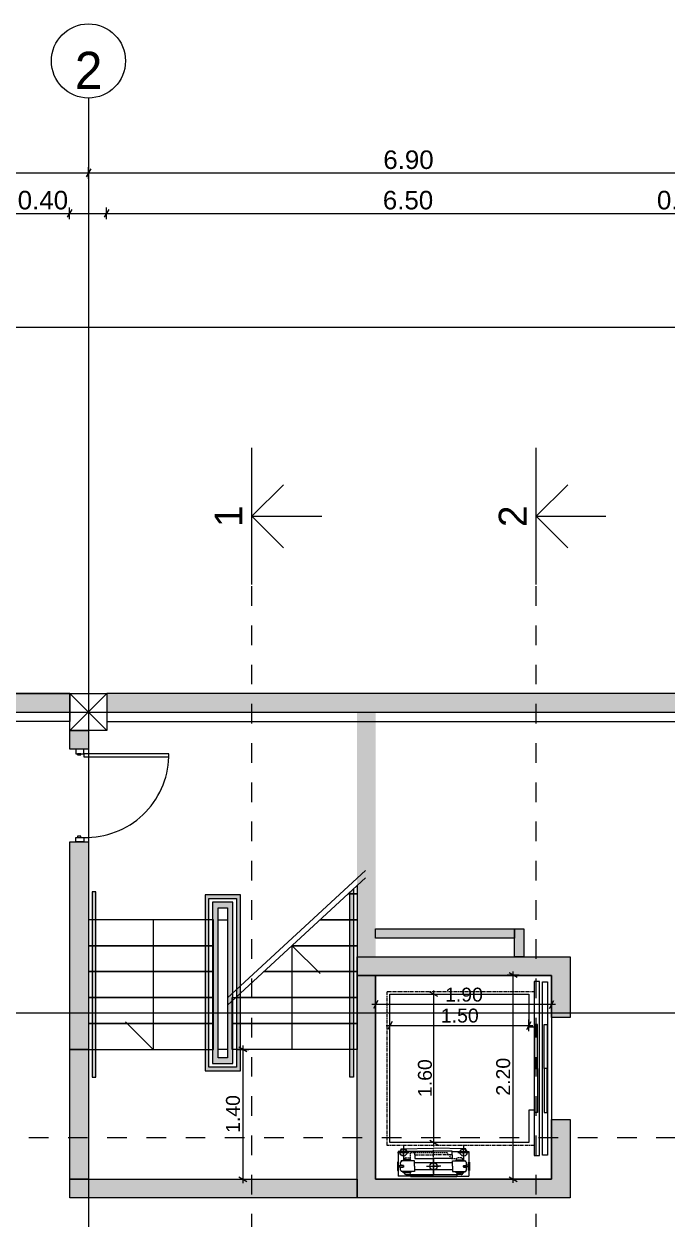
# Model space of a CAD drawing. Header units: millimetres. Extents: x 475159934 to 476245151, y 4620917055 to 4621447368.
# Drawn here: x 475239628 to 475246571, y 4620945699 to 4620958595 of the extents above; entities that cross this region are included whole.
import ezdxf

# ---------------------------------------------------------------- set-up
doc = ezdxf.new("R2010")
doc.units = ezdxf.units.MM
doc.header["$MEASUREMENT"] = 0
for name, pattern in [('CENTER', [25400, 15875, -3175, 3175, -3175]), ('CENTERX2', [60, 37.5, -7.5, 7.5, -7.5]), ('Dashed', [423.333333, 211.666667, -211.666667]), ('DASHEDX2', [22.5, 15, -7.5]), ('PHANTOMX2', [75, 37.5, -7.5, 7.5, -7.5, 7.5, -7.5])]:
    doc.linetypes.add(name, pattern=pattern)
for name, color, linetype, lineweight in [('0_Pen_No__42_Pen_No__250_Pen_No__5', 5, 'Continuous', 0), ('2D Drafting - General_Pen_No__1_Pen_No__7', 7, 'Continuous', 0), ('2D Drafting - General_Pen_No__1_Pen_No__7_Pen_No__7', 7, 'Continuous', 0), ('2D Drafting - General_Pen_No__250_Pen_No__7_Pen_No__154', 154, 'Continuous', 0), ('2D Drafting - General_Pen_No__250_Pen_No__7_Pen_No__250', 7, 'Continuous', 0), ('2D Drafting - General_Pen_No__250_Pen_No__7_Pen_No__7', 7, 'Continuous', 0), ('Annotation - Text_Pen_No__7_Pen_No__5', 5, 'Continuous', 0), ('Doors_Pen_No__7_Pen_No__7_Pen_No__7', 7, 'Continuous', 0), ('G-Anno-Nplt_Pen_No__250', 7, 'Continuous', 0), ('G-Anno-Nplt_Pen_No__7', 7, 'Continuous', 0), ('gegmebi_Pen_No__7_Pen_No__7', 7, 'Continuous', 0), ('New_._Pen_No__1', 1, 'Continuous', 0), ('New_0_Pen_No__250', 7, 'Continuous', 0), ('New_23-DOOR_Pen_No__250', 7, 'Continuous', 0), ('New_2D Drafting - General_Pen_No__1', 1, 'Continuous', 0), ('New_2D Drafting - General_Pen_No__250_Pen_No__7_Pen_No__154', 154, 'Continuous', 0), ('New_2D Drafting - General_Pen_No__250_Pen_No__7_Pen_No__250', 7, 'Continuous', 0), ('New_2D Drafting - General_Pen_No__250_Pen_No__7_Pen_No__7', 7, 'Continuous', 0), ('New_2D Drafting - General_Pen_No__30_Pen_No__9_Pen_No__9_Pen_No__7', 7, 'Continuous', 0), ('New_2D Drafting - General_Pen_No__4', 7, 'Continuous', 0), ('New_31-TM_Pen_No__250', 7, 'Continuous', 0), ('New_51-CENTER-LINE_Pen_No__250', 7, 'Continuous', 0), ('New_CAR RAIL_Pen_No__250', 7, 'Continuous', 0), ('New_shenobebi_Pen_No__1', 1, 'Continuous', 0), ('New_shenobebi_Pen_No__7', 7, 'Continuous', 0), ('zoma_Pen_No__142', 142, 'Continuous', 0), ('zoma_Pen_No__5_Pen_No__5', 5, 'Continuous', 0)]:
    doc.layers.add(name, color=color, linetype=linetype, lineweight=lineweight)
doc.layers.add('zoma', color=7, linetype='Continuous')
doc.styles.add('GENERATED_STYLE_1', font='arial.ttf')
doc.styles.add('GENERATED_STYLE_3', font='arial.ttf')
doc.styles.add('GENERATED_STYLE_4', font='ACADMTAV.TTF')
doc.dimstyles.new('GENERATED_STYLE__24', dxfattribs={"dimtxt": 150, "dimasz": 64.421331, "dimexe": 0.18, "dimexo": 3, "dimgap": 0, "dimtad": 1, "dimlfac": 0.001, "dimzin": 0, "dimdsep": 46, "dimtxsty": 'GENERATED_STYLE_3', "dimblk": 'ARROWHEAD_2', "dimblk1": 'ARROWHEAD_2', "dimblk2": 'ARROWHEAD_2', "dimcen": 0.09, "dimclrd": 142, "dimclre": 142, "dimclrt": 142, "dimadec": 0, "dimazin": 0, "dimtfac": 1, "dimtdec": 4, "dimtmove": 2, "dimatfit": 3, "dimfxl": 1, "dimtolj": 1, "dimtzin": 0, "dimarcsym": 0})
doc.dimstyles.new('GENERATED_STYLE__25', dxfattribs={"dimtxt": 150, "dimasz": 64.421331, "dimexe": 0.18, "dimexo": 3, "dimgap": 0, "dimtad": 1, "dimtih": 1, "dimtoh": 1, "dimlfac": 0.001, "dimzin": 0, "dimdsep": 46, "dimtxsty": 'GENERATED_STYLE_3', "dimblk": 'ARROWHEAD_2', "dimblk1": 'ARROWHEAD_2', "dimblk2": 'ARROWHEAD_2', "dimcen": 0.09, "dimclrd": 142, "dimclre": 142, "dimclrt": 142, "dimadec": 0, "dimazin": 0, "dimtfac": 1, "dimtdec": 4, "dimtmove": 0, "dimatfit": 3, "dimfxl": 1, "dimtolj": 1, "dimtzin": 0, "dimarcsym": 0})
doc.dimstyles.new('GENERATED_STYLE__3', dxfattribs={"dimtxt": 200, "dimasz": 64.421331, "dimexe": 0.18, "dimexo": 3, "dimgap": 0, "dimtad": 1, "dimtih": 1, "dimtoh": 1, "dimlfac": 0.001, "dimzin": 0, "dimdsep": 46, "dimtxsty": 'GENERATED_STYLE_3', "dimblk": 'ARROWHEAD_2', "dimblk1": 'ARROWHEAD_2', "dimblk2": 'ARROWHEAD_2', "dimcen": 0.09, "dimclrd": 142, "dimclre": 142, "dimclrt": 142, "dimadec": 0, "dimazin": 0, "dimtfac": 1, "dimtdec": 4, "dimtmove": 0, "dimatfit": 3, "dimfxl": 1, "dimtolj": 1, "dimtzin": 0, "dimarcsym": 0})
doc.dimstyles.new('GENERATED_STYLE__5', dxfattribs={"dimtxt": 150, "dimasz": 64.421331, "dimexe": 0.18, "dimexo": 3, "dimgap": 0, "dimtad": 1, "dimlfac": 0.001, "dimzin": 0, "dimdsep": 46, "dimtxsty": 'GENERATED_STYLE_3', "dimblk": 'ARROWHEAD_2', "dimblk1": 'ARROWHEAD_2', "dimblk2": 'ARROWHEAD_2', "dimcen": 0.09, "dimclrd": 142, "dimclre": 142, "dimclrt": 142, "dimadec": 0, "dimazin": 0, "dimtfac": 1, "dimtdec": 4, "dimtmove": 0, "dimatfit": 3, "dimfxl": 1, "dimtolj": 1, "dimtzin": 0, "dimarcsym": 0})
doc.dimstyles.new('GENERATED_STYLE__6', dxfattribs={"dimtxt": 200, "dimasz": 64.421331, "dimexe": 0.18, "dimexo": 3, "dimgap": 0, "dimtad": 1, "dimlfac": 0.001, "dimzin": 0, "dimdsep": 46, "dimtxsty": 'GENERATED_STYLE_3', "dimblk": 'ARROWHEAD_2', "dimblk1": 'ARROWHEAD_2', "dimblk2": 'ARROWHEAD_2', "dimcen": 0.09, "dimclrd": 142, "dimclre": 142, "dimclrt": 142, "dimadec": 0, "dimazin": 0, "dimtfac": 1, "dimtdec": 4, "dimtmove": 0, "dimatfit": 3, "dimfxl": 1, "dimtolj": 1, "dimtzin": 0, "dimarcsym": 0})

# ---------------------------------------------------------------- blocks, each defined once
blk = doc.blocks.new('*D302', base_point=(475826096, 4621095193))
at = {"layer": 'zoma_Pen_No__142', "color": 142, "linetype": 'Continuous', "lineweight": 0, "transparency": 16777216}
for p, q in [((475241991, 4620947571), (475241991, 4620947529)), ((475241928, 4620947529), (475242055, 4620947529)), ((475242034, 4620947505), (475241949, 4620947554)), ((475241991, 4620947529), (475241991, 4620946129)), ((475241949, 4620946154), (475242034, 4620946105)), ((475241928, 4620946129), (475242055, 4620946129)), ((475241991, 4620946129), (475241991, 4620946088))]:
    blk.add_line(p, q, dxfattribs=at)
at = {"layer": 'zoma_Pen_No__142', "color": 142, "lineweight": 0, "transparency": 16777216, "insert": (475241961, 4620946629), "char_height": 150, "attachment_point": 7, "rotation": 90, "style": 'GENERATED_STYLE_3'}
blk.add_mtext('\\A1;{\\pql;\\fArial|b0|i0|c204|p0;\\W1.000000;1.40}', dxfattribs=at)
blk = doc.blocks.new('ARROWHEAD_2')
at = {"color": 0, "linetype": 'Continuous', "lineweight": 0}
for p, q in [((0, 0), (-1, 0)), ((-0.38, -0.66), (0.38, 0.66))]:
    blk.add_line(p, q, dxfattribs=at)
blk = doc.blocks.new('*D303', base_point=(475826096, 4621095193))
at = {"layer": 'zoma_Pen_No__142', "color": 142, "linetype": 'Continuous', "lineweight": 0, "transparency": 16777216}
for p, q in [((475241991, 4620947571), (475241991, 4620947529)), ((475241928, 4620947529), (475242055, 4620947529)), ((475242034, 4620947505), (475241949, 4620947554)), ((475241991, 4620947529), (475241991, 4620946129)), ((475241949, 4620946154), (475242034, 4620946105)), ((475241928, 4620946129), (475242055, 4620946129)), ((475241991, 4620946129), (475241991, 4620946088))]:
    blk.add_line(p, q, dxfattribs=at)
at = {"layer": 'zoma_Pen_No__142', "color": 142, "lineweight": 0, "transparency": 16777216, "insert": (475241961, 4620946629), "char_height": 150, "attachment_point": 7, "rotation": 90, "style": 'GENERATED_STYLE_3'}
blk.add_mtext('\\A1;{\\pql;\\fArial|b0|i0|c204|p0;\\W1.000000;1.40}', dxfattribs=at)
blk = doc.blocks.new('*D533', base_point=(475826096, 4621095193))
at = {"layer": 'zoma_Pen_No__142', "color": 142, "linetype": 'Continuous', "lineweight": 0, "transparency": 16777216}
for p, q in [((475229787, 4620955524), (475229787, 4620955565)), ((475229851, 4620955524), (475229724, 4620955524)), ((475229830, 4620955499), (475229745, 4620955548)), ((475229787, 4620936169), (475229787, 4620955524)), ((475229851, 4620936169), (475229724, 4620936169)), ((475229745, 4620936194), (475229830, 4620936145)), ((475229787, 4620936128), (475229787, 4620936169))]:
    blk.add_line(p, q, dxfattribs=at)
at = {"layer": 'zoma_Pen_No__142', "color": 142, "lineweight": 0, "transparency": 16777216, "insert": (475229747, 4620945503), "char_height": 200, "attachment_point": 7, "rotation": 90, "style": 'GENERATED_STYLE_3'}
blk.add_mtext('\\A1;{\\pql;\\fArial|b0|i0|c204|p0;\\W1.000000;19.35}', dxfattribs=at)
blk = doc.blocks.new('*D543', base_point=(475826096, 4621095193))
at = {"layer": 'zoma_Pen_No__142', "color": 142, "linetype": 'Continuous', "lineweight": 0, "transparency": 16777216}
for p, q in [((475230773, 4620955124), (475230646, 4620955124)), ((475230667, 4620955148), (475230752, 4620955099)), ((475230709, 4620951369), (475230709, 4620955124)), ((475230773, 4620951369), (475230646, 4620951369)), ((475230667, 4620951394), (475230752, 4620951345))]:
    blk.add_line(p, q, dxfattribs=at)
at = {"layer": 'zoma_Pen_No__142', "color": 142, "lineweight": 0, "transparency": 16777216, "char_height": 200, "attachment_point": 7, "rotation": 90, "style": 'GENERATED_STYLE_3'}
for s, insert in [('\\A1;{\\pql;\\fArial|b0|i0|c204|p0;\\W1.000000;0.40}', (475230669, 4620954566)), ('\\A1;{\\pql;\\fArial|b0|i0|c204|p0;\\W1.000000;3.75}', (475230669, 4620952980))]:
    blk.add_mtext(s, dxfattribs=dict(at, insert=insert))
blk = doc.blocks.new('*D544', base_point=(475826096, 4621095193))
at = {"layer": 'zoma_Pen_No__142', "color": 142, "linetype": 'Continuous', "lineweight": 0, "transparency": 16777216}
for p, q in [((475230709, 4620955524), (475230709, 4620955565)), ((475230773, 4620955524), (475230646, 4620955524)), ((475230752, 4620955499), (475230667, 4620955548)), ((475230709, 4620955124), (475230709, 4620955524)), ((475230773, 4620955124), (475230646, 4620955124)), ((475230667, 4620955148), (475230752, 4620955099))]:
    blk.add_line(p, q, dxfattribs=at)
blk = doc.blocks.new('*D545', base_point=(475826096, 4621095193))
at = {"layer": 'zoma_Pen_No__142', "color": 142, "linetype": 'Continuous', "lineweight": 0, "transparency": 16777216}
for p, q in [((475233383, 4620956987), (475233424, 4620956987)), ((475233449, 4620957030), (475233400, 4620956945)), ((475233424, 4620956924), (475233424, 4620957051)), ((475233424, 4620956987), (475240324, 4620956987)), ((475240349, 4620957030), (475240300, 4620956945)), ((475240324, 4620956924), (475240324, 4620957051))]:
    blk.add_line(p, q, dxfattribs=at)
at = {"layer": 'zoma_Pen_No__142', "color": 142, "lineweight": 0, "transparency": 16777216, "insert": (475236607, 4620957027), "char_height": 200, "attachment_point": 7, "style": 'GENERATED_STYLE_3'}
blk.add_mtext('\\A1;{\\pql;\\fArial|b0|i0|c204|p0;\\W1.000000;6.90}', dxfattribs=at)
blk = doc.blocks.new('*D546', base_point=(475826096, 4621095193))
at = {"layer": 'zoma_Pen_No__142', "color": 142, "linetype": 'Continuous', "lineweight": 0, "transparency": 16777216}
for p, q in [((475240349, 4620957030), (475240300, 4620956945)), ((475240324, 4620956924), (475240324, 4620957051)), ((475240324, 4620956987), (475247224, 4620956987)), ((475247249, 4620957030), (475247200, 4620956945)), ((475247224, 4620956924), (475247224, 4620957051))]:
    blk.add_line(p, q, dxfattribs=at)
at = {"layer": 'zoma_Pen_No__142', "color": 142, "lineweight": 0, "transparency": 16777216, "insert": (475243507, 4620957027), "char_height": 200, "attachment_point": 7, "style": 'GENERATED_STYLE_3'}
blk.add_mtext('\\A1;{\\pql;\\fArial|b0|i0|c204|p0;\\W1.000000;6.90}', dxfattribs=at)
blk = doc.blocks.new('*D582', base_point=(475826096, 4621095193))
at = {"layer": 'zoma_Pen_No__142', "color": 142, "linetype": 'Continuous', "lineweight": 0, "transparency": 16777216}
for p, q in [((475299992, 4620955524), (475299992, 4620955565)), ((475300055, 4620955524), (475299928, 4620955524)), ((475300034, 4620955499), (475299949, 4620955548)), ((475299992, 4620936169), (475299992, 4620955524)), ((475300055, 4620936169), (475299928, 4620936169)), ((475299949, 4620936194), (475300034, 4620936145)), ((475299992, 4620936128), (475299992, 4620936169))]:
    blk.add_line(p, q, dxfattribs=at)
at = {"layer": 'zoma_Pen_No__142', "color": 142, "lineweight": 0, "transparency": 16777216, "insert": (475299952, 4620945503), "char_height": 200, "attachment_point": 7, "rotation": 90, "style": 'GENERATED_STYLE_3'}
blk.add_mtext('\\A1;{\\pql;\\fArial|b0|i0|c204|p0;\\W1.000000;19.35}', dxfattribs=at)
blk = doc.blocks.new('*D589', base_point=(475826096, 4621095193))
at = {"layer": 'zoma_Pen_No__142', "color": 142, "linetype": 'Continuous', "lineweight": 0, "transparency": 16777216}
for p, q in [((475299275, 4620946169), (475299148, 4620946169)), ((475299169, 4620946194), (475299254, 4620946145)), ((475299211, 4620944569), (475299211, 4620946169)), ((475299169, 4620944594), (475299254, 4620944545)), ((475299275, 4620944569), (475299148, 4620944569))]:
    blk.add_line(p, q, dxfattribs=at)
at = {"layer": 'zoma_Pen_No__142', "color": 142, "lineweight": 0, "transparency": 16777216, "insert": (475299171, 4620945102), "char_height": 200, "attachment_point": 7, "rotation": 90, "style": 'GENERATED_STYLE_3'}
blk.add_mtext('\\A1;{\\pql;\\fArial|b0|i0|c204|p0;\\W1.000000;1.60}', dxfattribs=at)
blk = doc.blocks.new('*D590', base_point=(475826096, 4621095193))
at = {"layer": 'zoma_Pen_No__142', "color": 142, "linetype": 'Continuous', "lineweight": 0, "transparency": 16777216}
for p, q in [((475299275, 4620950969), (475299148, 4620950969)), ((475299169, 4620950994), (475299254, 4620950945)), ((475299211, 4620946169), (475299211, 4620950969)), ((475299275, 4620946169), (475299148, 4620946169)), ((475299169, 4620946194), (475299254, 4620946145))]:
    blk.add_line(p, q, dxfattribs=at)
at = {"layer": 'zoma_Pen_No__142', "color": 142, "lineweight": 0, "transparency": 16777216, "char_height": 200, "attachment_point": 7, "rotation": 90, "style": 'GENERATED_STYLE_3'}
for s, insert in [('\\A1;{\\pql;\\fArial|b0|i0|c204|p0;\\W1.000000;0.40}', (475299171, 4620950411)), ('\\A1;{\\pql;\\fArial|b0|i0|c204|p0;\\W1.000000;4.80}', (475299171, 4620948302))]:
    blk.add_mtext(s, dxfattribs=dict(at, insert=insert))
blk = doc.blocks.new('*D591', base_point=(475826096, 4621095193))
at = {"layer": 'zoma_Pen_No__142', "color": 142, "linetype": 'Continuous', "lineweight": 0, "transparency": 16777216}
for p, q in [((475299275, 4620951369), (475299148, 4620951369)), ((475299169, 4620951394), (475299254, 4620951345)), ((475299211, 4620950969), (475299211, 4620951369)), ((475299275, 4620950969), (475299148, 4620950969)), ((475299169, 4620950994), (475299254, 4620950945))]:
    blk.add_line(p, q, dxfattribs=at)
blk = doc.blocks.new('*D592', base_point=(475826096, 4621095193))
at = {"layer": 'zoma_Pen_No__142', "color": 142, "linetype": 'Continuous', "lineweight": 0, "transparency": 16777216}
for p, q in [((475299275, 4620955124), (475299148, 4620955124)), ((475299169, 4620955148), (475299254, 4620955099)), ((475299211, 4620951369), (475299211, 4620955124)), ((475299275, 4620951369), (475299148, 4620951369)), ((475299169, 4620951394), (475299254, 4620951345))]:
    blk.add_line(p, q, dxfattribs=at)
at = {"layer": 'zoma_Pen_No__142', "color": 142, "lineweight": 0, "transparency": 16777216, "char_height": 200, "attachment_point": 7, "rotation": 90, "style": 'GENERATED_STYLE_3'}
for s, insert in [('\\A1;{\\pql;\\fArial|b0|i0|c204|p0;\\W1.000000;0.40}', (475299171, 4620954566)), ('\\A1;{\\pql;\\fArial|b0|i0|c204|p0;\\W1.000000;3.75}', (475299171, 4620952980))]:
    blk.add_mtext(s, dxfattribs=dict(at, insert=insert))
blk = doc.blocks.new('*D595', base_point=(475826096, 4621095193))
at = {"layer": 'zoma_Pen_No__142', "color": 142, "linetype": 'Continuous', "lineweight": 0, "transparency": 16777216}
for p, q in [((475233644, 4620956594), (475233595, 4620956509)), ((475233619, 4620956488), (475233619, 4620956615)), ((475240144, 4620956594), (475240095, 4620956509)), ((475240119, 4620956488), (475240119, 4620956615)), ((475233619, 4620956551), (475240119, 4620956551))]:
    blk.add_line(p, q, dxfattribs=at)
at = {"layer": 'zoma_Pen_No__142', "color": 142, "lineweight": 0, "transparency": 16777216, "char_height": 200, "attachment_point": 7, "style": 'GENERATED_STYLE_3'}
for s, insert in [('\\A1;{\\pql;\\fArial|b0|i0|c204|p0;\\W1.000000;6.50}', (475236602, 4620956591)), ('\\A1;{\\pql;\\fArial|b0|i0|c204|p0;\\W1.000000;0.40}', (475239561, 4620956591))]:
    blk.add_mtext(s, dxfattribs=dict(at, insert=insert))
blk = doc.blocks.new('*D596', base_point=(475826096, 4621095193))
at = {"layer": 'zoma_Pen_No__142', "color": 142, "linetype": 'Continuous', "lineweight": 0, "transparency": 16777216}
for p, q in [((475240144, 4620956594), (475240095, 4620956509)), ((475240119, 4620956488), (475240119, 4620956615)), ((475240544, 4620956594), (475240495, 4620956509)), ((475240519, 4620956488), (475240519, 4620956615)), ((475240119, 4620956551), (475240519, 4620956551))]:
    blk.add_line(p, q, dxfattribs=at)
blk = doc.blocks.new('*D597', base_point=(475826096, 4621095193))
at = {"layer": 'zoma_Pen_No__142', "color": 142, "linetype": 'Continuous', "lineweight": 0, "transparency": 16777216}
for p, q in [((475240544, 4620956594), (475240495, 4620956509)), ((475240519, 4620956488), (475240519, 4620956615)), ((475247044, 4620956594), (475246995, 4620956509)), ((475247019, 4620956488), (475247019, 4620956615)), ((475240519, 4620956551), (475247019, 4620956551))]:
    blk.add_line(p, q, dxfattribs=at)
at = {"layer": 'zoma_Pen_No__142', "color": 142, "lineweight": 0, "transparency": 16777216, "char_height": 200, "attachment_point": 7, "style": 'GENERATED_STYLE_3'}
for s, insert in [('\\A1;{\\pql;\\fArial|b0|i0|c204|p0;\\W1.000000;6.50}', (475243502, 4620956591)), ('\\A1;{\\pql;\\fArial|b0|i0|c204|p0;\\W1.000000;0.40}', (475246461, 4620956591))]:
    blk.add_mtext(s, dxfattribs=dict(at, insert=insert))
blk = doc.blocks.new('*D1999', base_point=(475826096, 4621095193))
at = {"layer": 'zoma_Pen_No__142', "color": 142, "linetype": 'Continuous', "lineweight": 0, "transparency": 16777216}
for p, q in [((475244117, 4620948124), (475243990, 4620948124)), ((475244096, 4620948100), (475244011, 4620948149)), ((475244054, 4620948124), (475244054, 4620948166)), ((475244054, 4620946524), (475244054, 4620948124)), ((475244011, 4620946549), (475244096, 4620946500)), ((475244117, 4620946524), (475243990, 4620946524)), ((475244054, 4620946483), (475244054, 4620946524))]:
    blk.add_line(p, q, dxfattribs=at)
at = {"layer": 'zoma_Pen_No__142', "color": 142, "lineweight": 0, "transparency": 16777216, "insert": (475244033, 4620947016), "char_height": 150, "attachment_point": 7, "rotation": 90, "style": 'GENERATED_STYLE_3'}
blk.add_mtext('\\A1;{\\pql;\\fArial|b0|i0|c204|p0;\\W1.000000;1.60}', dxfattribs=at)
blk = doc.blocks.new('*D2000', base_point=(475826096, 4621095193))
at = {"layer": 'zoma_Pen_No__142', "color": 142, "linetype": 'Continuous', "lineweight": 0, "transparency": 16777216}
for p, q in [((475243604, 4620947830), (475243555, 4620947746)), ((475243579, 4620947725), (475243579, 4620947852)), ((475245055, 4620947746), (475245104, 4620947830)), ((475245079, 4620947725), (475245079, 4620947852)), ((475243538, 4620947788), (475243579, 4620947788)), ((475243579, 4620947788), (475245079, 4620947788)), ((475245079, 4620947788), (475245121, 4620947788))]:
    blk.add_line(p, q, dxfattribs=at)
at = {"layer": 'zoma_Pen_No__142', "color": 142, "lineweight": 0, "transparency": 16777216, "insert": (475244129, 4620947818), "char_height": 150, "attachment_point": 7, "style": 'GENERATED_STYLE_3'}
blk.add_mtext('\\A1;{\\pql;\\fArial|b0|i0|c204|p0;\\W1.000000;1.50}', dxfattribs=at)
blk = doc.blocks.new('*D2001', base_point=(475826096, 4621095193))
at = {"layer": 'zoma_Pen_No__142', "color": 142, "linetype": 'Continuous', "lineweight": 0, "transparency": 16777216}
for p, q in [((475244951, 4620948306), (475244866, 4620948355)), ((475244908, 4620948331), (475244908, 4620948372)), ((475244972, 4620948331), (475244845, 4620948331)), ((475244908, 4620946131), (475244908, 4620948331)), ((475244866, 4620946155), (475244951, 4620946106)), ((475244972, 4620946131), (475244845, 4620946131)), ((475244908, 4620946089), (475244908, 4620946131))]:
    blk.add_line(p, q, dxfattribs=at)
at = {"layer": 'zoma_Pen_No__142', "color": 142, "lineweight": 0, "transparency": 16777216, "insert": (475244878, 4620947031), "char_height": 150, "attachment_point": 7, "rotation": 90, "style": 'GENERATED_STYLE_3'}
blk.add_mtext('\\A1;{\\pql;\\fArial|b0|i0|c204|p0;\\W1.000000;2.20}', dxfattribs=at)
blk = doc.blocks.new('*D2002', base_point=(475826096, 4621095193))
at = {"layer": 'zoma_Pen_No__142', "color": 142, "linetype": 'Continuous', "lineweight": 0, "transparency": 16777216}
for p, q in [((475243424, 4620948077), (475243424, 4620947950)), ((475245324, 4620948077), (475245324, 4620947950)), ((475243424, 4620948014), (475243383, 4620948014)), ((475243449, 4620948056), (475243400, 4620947971)), ((475245324, 4620948014), (475243424, 4620948014)), ((475245300, 4620947971), (475245349, 4620948056)), ((475245366, 4620948014), (475245324, 4620948014))]:
    blk.add_line(p, q, dxfattribs=at)
at = {"layer": 'zoma_Pen_No__142', "color": 142, "lineweight": 0, "transparency": 16777216, "insert": (475244174, 4620948044), "char_height": 150, "attachment_point": 7, "style": 'GENERATED_STYLE_3'}
blk.add_mtext('\\A1;{\\pql;\\fArial|b0|i0|c204|p0;\\W1.000000;1.90}', dxfattribs=at)

msp = doc.modelspace()

# ---------------------------------------------------------------- hatches: boundary and pattern name
at = {"layer": '2D Drafting - General_Pen_No__250_Pen_No__7_Pen_No__154', "linetype": 'Continuous', "lineweight": 0}
for points in [[(475240124.364, 4620951169.226), (475240124.364, 4620951369.226), (475233624.364, 4620951369.226), (475233624.364, 4620951169.226)], [(475247024.364, 4620951169.226), (475247024.364, 4620951369.226), (475240524.364, 4620951369.226), (475240524.364, 4620951169.226)], [(475240124.365, 4620947529.243), (475240324.365, 4620947529.243), (475240324.365, 4620946129.151), (475240124.365, 4620946129.151)]]:
    msp.add_hatch(color=154, dxfattribs=at).paths.add_polyline_path(points)
at = {"layer": '2D Drafting - General_Pen_No__250_Pen_No__7_Pen_No__7', "linetype": 'Continuous', "lineweight": 0}
for points in [[(475243424.364, 4620951169.226), (475243424.364, 4620948529.15), (475243224.364, 4620948529.15), (475243224.364, 4620951169.226)], [(475240124.364, 4620950969.226), (475240324.364, 4620950969.226), (475240324.364, 4620950768.813), (475240124.364, 4620950768.813)], [(475240124.364, 4620949768.813), (475240324.364, 4620949768.813), (475240324.364, 4620947529.183), (475240124.364, 4620947529.183)]]:
    msp.add_hatch(color=7, dxfattribs=at).paths.add_polyline_path(points)
at = {"layer": 'G-Anno-Nplt_Pen_No__7', "linetype": 'Continuous', "lineweight": 0}
msp.add_hatch(color=7, dxfattribs=at).paths.add_polyline_path([(475243224.364, 4620945929.151), (475240124.365, 4620945929.151), (475240124.365, 4620946129.151), (475243224.364, 4620946129.151)])
at = {"layer": 'New_2D Drafting - General_Pen_No__1', "linetype": 'Continuous', "lineweight": 0}
for points in [[(475243184.364, 4620947229.183), (475243144.364, 4620947229.183), (475243144.364, 4620949224.772), (475243184.364, 4620949261.695)], [(475240364.364, 4620947229.183), (475240404.364, 4620947229.183), (475240404.364, 4620949229.388), (475240364.364, 4620949229.388)]]:
    msp.add_hatch(color=1, dxfattribs=at).paths.add_polyline_path(points)
h = msp.add_hatch(color=1, dxfattribs=at)
h.paths.add_polyline_path([(475241584.364, 4620947299.075), (475241964.364, 4620947299.075), (475241964.364, 4620947429.183), (475241964.364, 4620949199.09), (475241584.364, 4620949199.09)])
h.paths.add_polyline_path([(475241924.364, 4620947339.075), (475241624.364, 4620947339.075), (475241624.364, 4620949159.09), (475241924.364, 4620949159.09)], flags=0)
h = msp.add_hatch(color=1, dxfattribs=at)
h.paths.add_polyline_path([(475241664.364, 4620947379.075), (475241884.364, 4620947379.075), (475241884.364, 4620949119.09), (475241664.364, 4620949119.09)])
h.paths.add_polyline_path([(475241724.364, 4620947439.075), (475241724.364, 4620949059.09), (475241824.364, 4620949059.09), (475241824.364, 4620947439.075)], flags=0)
at = {"layer": 'New_2D Drafting - General_Pen_No__250_Pen_No__7_Pen_No__154', "linetype": 'Continuous', "lineweight": 0}
for points in [[(475243224.364, 4620948529.15), (475243424.364, 4620948529.15), (475245524.364, 4620948529.15), (475245524.364, 4620947874.46), (475245324.364, 4620947874.46), (475245324.364, 4620948329.15), (475243424.364, 4620948329.15), (475243224.364, 4620948329.15)], [(475243224.364, 4620948329.151), (475243424.364, 4620948329.151), (475243424.364, 4620946129.15), (475245324.364, 4620946129.15), (475245324.364, 4620946774.46), (475245524.364, 4620946774.46), (475245524.364, 4620945929.151), (475243224.364, 4620945929.151), (475243224.364, 4620946129.15)]]:
    msp.add_hatch(color=154, dxfattribs=at).paths.add_polyline_path(points)
at = {"layer": 'New_2D Drafting - General_Pen_No__250_Pen_No__7_Pen_No__7', "linetype": 'Continuous', "lineweight": 0}
msp.add_hatch(color=7, dxfattribs=at).paths.add_polyline_path([(475243424.364, 4620948729.695), (475243424.364, 4620948829.695), (475244924.364, 4620948829.695), (475244924.364, 4620948729.695)])
at = {"layer": 'New_2D Drafting - General_Pen_No__30_Pen_No__9_Pen_No__9_Pen_No__7', "linetype": 'Continuous', "lineweight": 0}
msp.add_hatch(color=7, dxfattribs=at).paths.add_polyline_path([(475245024.364, 4620948829.695), (475245024.364, 4620948529.236), (475244924.364, 4620948529.236), (475244924.364, 4620948829.695)])

# ---------------------------------------------------------------- linework, layer by layer
at = {"layer": '0_Pen_No__42_Pen_No__250_Pen_No__5', "color": 5, "linetype": 'Continuous', "lineweight": 0}
msp.add_circle((475240324.365, 4620958195.21), 400, dxfattribs=at)
msp.add_circle((475240324.365, 4620958195.21), 400, dxfattribs=at)
at = {"layer": '2D Drafting - General_Pen_No__1_Pen_No__7', "color": 7, "linetype": 'Continuous', "lineweight": 0}
for p, q in [((475240124.364, 4620950969.226), (475240524.364, 4620951369.226)), ((475240524.364, 4620950969.226), (475240124.364, 4620951369.226))]:
    msp.add_line(p, q, dxfattribs=at)
at = {"layer": '2D Drafting - General_Pen_No__1_Pen_No__7', "color": 7, "linetype": 'Continuous', "lineweight": 0, "flags": 128}
for points in [[(475240124.364, 4620951069.226), (475233624.364, 4620951069.226), (475233624.364, 4620951369.226), (475240124.364, 4620951369.226)], [(475240524.364, 4620950969.226), (475240124.364, 4620950969.226), (475240124.364, 4620951369.226), (475240524.364, 4620951369.226)], [(475240524.364, 4620951069.226), (475247024.364, 4620951069.226), (475247024.364, 4620951369.226), (475240524.364, 4620951369.226)]]:
    msp.add_lwpolyline(points, close=True, dxfattribs=at)
at = {"layer": '2D Drafting - General_Pen_No__1_Pen_No__7_Pen_No__7', "color": 7, "linetype": 'Continuous', "lineweight": 0}
msp.add_arc((475240298.892, 4620950711.091), 893.239, 268.396194, 358.396194, dxfattribs=at)
at = {"layer": '2D Drafting - General_Pen_No__250_Pen_No__7_Pen_No__250', "color": 7, "linetype": 'Continuous', "lineweight": 0, "flags": 128}
for points in [[(475240124.364, 4620951169.226), (475240124.364, 4620951369.226), (475233624.364, 4620951369.226), (475233624.364, 4620951169.226)], [(475247024.364, 4620951169.226), (475247024.364, 4620951369.226), (475240524.364, 4620951369.226), (475240524.364, 4620951169.226)], [(475240124.364, 4620950969.226), (475240324.364, 4620950969.226), (475240324.364, 4620950768.813), (475240124.364, 4620950768.813)], [(475240124.364, 4620949768.813), (475240324.364, 4620949768.813), (475240324.364, 4620947529.183), (475240124.364, 4620947529.183)], [(475240124.365, 4620947529.243), (475240324.365, 4620947529.243), (475240324.365, 4620946129.151), (475240124.365, 4620946129.151)]]:
    msp.add_lwpolyline(points, close=True, dxfattribs=at)
at = {"layer": 'Doors_Pen_No__7_Pen_No__7_Pen_No__7', "color": 7, "linetype": 'Continuous', "lineweight": 0, "flags": 128}
for points in [[(475240189.226, 4620950768.813), (475240189.226, 4620950719.424), (475240273.892, 4620950719.424), (475240273.892, 4620950768.813)], [(475240207.226, 4620950719.424), (475240207.226, 4620950708.313), (475240240.559, 4620950708.313), (475240240.559, 4620950719.424)], [(475240273.892, 4620950719.424), (475240273.892, 4620950686.091), (475241191.781, 4620950686.091), (475241191.781, 4620950719.424)], [(475240189.226, 4620949768.813), (475240189.226, 4620949818.202), (475240273.892, 4620949818.202), (475240273.892, 4620949768.813)], [(475240207.226, 4620949829.313), (475240207.226, 4620949818.202), (475240240.559, 4620949818.202), (475240240.559, 4620949829.313)]]:
    msp.add_lwpolyline(points, close=True, dxfattribs=at)
at = {"layer": 'G-Anno-Nplt_Pen_No__250', "color": 7, "linetype": 'Continuous', "lineweight": 0, "flags": 128}
msp.add_lwpolyline([(475243224.364, 4620945929.151), (475240124.365, 4620945929.151), (475240124.365, 4620946129.151), (475243224.364, 4620946129.151)], close=True, dxfattribs=at)
at = {"layer": 'gegmebi_Pen_No__7_Pen_No__7', "color": 7, "linetype": 'Continuous', "lineweight": 0, "flags": 128}
for points in [[(475243224.364, 4620949298.619), (475243224.364, 4620949209.183), (475243127.475, 4620949209.183)], [(475243127.475, 4620949209.183), (475243224.364, 4620949209.183), (475243224.364, 4620948929.183), (475242824.142, 4620948929.183)], [(475241024.364, 4620948929.183), (475241024.364, 4620947529.183), (475240724.364, 4620947829.183)], [(475242824.142, 4620948929.183), (475243224.364, 4620948929.183), (475243224.364, 4620948649.183), (475242520.808, 4620948649.183)], [(475242520.808, 4620948649.183), (475243224.364, 4620948649.183), (475243224.364, 4620948369.183), (475242217.475, 4620948369.183)], [(475242524.364, 4620947529.183), (475242524.364, 4620948649.183), (475242824.364, 4620948349.183)], [(475242217.475, 4620948369.183), (475243224.364, 4620948369.183), (475243224.364, 4620948089.183), (475241914.142, 4620948089.183)]]:
    msp.add_lwpolyline(points, dxfattribs=at)
for points in [[(475241674.364, 4620948649.183), (475241674.364, 4620948929.183), (475240324.364, 4620948929.183), (475240324.364, 4620948649.183)], [(475241824.364, 4620947529.183), (475241724.364, 4620947529.183), (475241724.364, 4620948929.183), (475241824.364, 4620948929.183)], [(475241674.364, 4620948369.183), (475241674.364, 4620948649.183), (475240324.364, 4620948649.183), (475240324.364, 4620948369.183)], [(475241674.364, 4620948089.183), (475241674.364, 4620948369.183), (475240324.364, 4620948369.183), (475240324.364, 4620948089.183)], [(475241674.364, 4620947809.183), (475241674.364, 4620948089.183), (475240324.364, 4620948089.183), (475240324.364, 4620947809.183)], [(475241874.364, 4620947809.183), (475241874.364, 4620948089.183), (475243224.364, 4620948089.183), (475243224.364, 4620947809.183)], [(475241674.364, 4620947529.183), (475241674.364, 4620947809.183), (475240324.364, 4620947809.183), (475240324.364, 4620947529.183)], [(475241874.364, 4620947529.183), (475241874.364, 4620947809.183), (475243224.364, 4620947809.183), (475243224.364, 4620947529.183)]]:
    msp.add_lwpolyline(points, close=True, dxfattribs=at)
at = {"layer": 'New_0_Pen_No__250', "color": 7, "linetype": 'Continuous', "lineweight": 0}
for p, q in [((475245134.364, 4620946874.46), (475245079.364, 4620946874.46)), ((475245079.364, 4620946874.46), (475245079.364, 4620946524.46)), ((475243694.364, 4620946292.96), (475243690.364, 4620946292.96)), ((475243690.364, 4620946292.96), (475243690.364, 4620946286.96)), ((475243695.364, 4620946286.96), (475243690.364, 4620946286.96)), ((475243694.364, 4620946308.46), (475243724.364, 4620946338.46)), ((475243694.364, 4620946292.96), (475243694.364, 4620946308.46)), ((475243695.364, 4620946286.96), (475243695.364, 4620946283.4)), ((475243695.364, 4620946283.4), (475243695.364, 4620946276.96)), ((475243725.364, 4620946276.96), (475243695.364, 4620946276.96)), ((475243844.364, 4620946325.96), (475243701.364, 4620946325.96)), ((475243701.364, 4620946315.46), (475243701.364, 4620946325.96)), ((475243804.364, 4620946338.46), (475243724.364, 4620946338.46)), ((475243725.364, 4620946276.96), (475243725.364, 4620946259.96)), ((475243734.364, 4620946343.46), (475243734.364, 4620946338.46)), ((475243804.364, 4620946325.96), (475243804.364, 4620946338.46)), ((475243844.364, 4620946268.46), (475243844.364, 4620946325.96)), ((475244254.364, 4620946305.96), (475243844.364, 4620946305.96)), ((475243844.364, 4620946268.46), (475243844.364, 4620946210.96)), ((475244254.364, 4620946268.46), (475244254.364, 4620946325.96)), ((475244254.364, 4620946325.96), (475244397.364, 4620946325.96)), ((475244254.364, 4620946268.46), (475244254.364, 4620946210.96)), ((475244294.364, 4620946325.96), (475244294.364, 4620946338.46)), ((475244294.364, 4620946338.46), (475244374.364, 4620946338.46)), ((475244364.364, 4620946343.46), (475244364.364, 4620946338.46)), ((475244373.364, 4620946276.96), (475244403.364, 4620946276.96)), ((475244373.364, 4620946276.96), (475244373.364, 4620946259.96)), ((475244404.364, 4620946308.46), (475244374.364, 4620946338.46)), ((475244397.364, 4620946315.46), (475244397.364, 4620946325.96)), ((475244403.364, 4620946286.96), (475244403.364, 4620946283.4)), ((475244403.364, 4620946286.96), (475244408.364, 4620946286.96)), ((475244403.364, 4620946283.4), (475244403.364, 4620946276.96)), ((475244404.364, 4620946292.96), (475244404.364, 4620946308.46)), ((475244404.364, 4620946292.96), (475244408.364, 4620946292.96)), ((475244408.364, 4620946292.96), (475244408.364, 4620946286.96)), ((475243692.364, 4620946249.96), (475243689.364, 4620946249.96)), ((475243689.364, 4620946249.96), (475243689.364, 4620946243.96)), ((475243694.364, 4620946243.96), (475243689.364, 4620946243.96)), ((475243692.364, 4620946249.96), (475243692.364, 4620946259.96)), ((475243725.364, 4620946259.96), (475243692.364, 4620946259.96)), ((475243694.364, 4620946228.46), (475243694.364, 4620946243.96)), ((475243694.364, 4620946228.46), (475243724.364, 4620946198.46)), ((475243701.364, 4620946221.46), (475243701.364, 4620946210.96)), ((475243844.364, 4620946210.96), (475243701.364, 4620946210.96)), ((475243804.364, 4620946198.46), (475243724.364, 4620946198.46)), ((475243734.364, 4620946198.46), (475243734.364, 4620946193.46)), ((475243749.364, 4620946178.46), (475243794.364, 4620946178.46)), ((475243794.364, 4620946178.46), (475243794.364, 4620946184.46)), ((475243799.364, 4620946184.46), (475243794.364, 4620946184.46)), ((475243799.364, 4620946184.46), (475243799.364, 4620946178.46)), ((475243799.364, 4620946178.46), (475244299.364, 4620946178.46)), ((475243799.364, 4620946158.46), (475244299.364, 4620946158.46)), ((475243804.364, 4620946198.46), (475243804.364, 4620946210.96)), ((475244254.364, 4620946230.96), (475243844.364, 4620946230.96)), ((475244254.364, 4620946210.96), (475244397.364, 4620946210.96)), ((475244294.364, 4620946198.46), (475244294.364, 4620946210.96)), ((475244294.364, 4620946198.46), (475244374.364, 4620946198.46)), ((475244299.364, 4620946184.46), (475244304.364, 4620946184.46)), ((475244299.364, 4620946184.46), (475244299.364, 4620946178.46)), ((475244304.364, 4620946178.46), (475244304.364, 4620946184.46)), ((475244349.364, 4620946178.46), (475244304.364, 4620946178.46)), ((475244364.364, 4620946198.46), (475244364.364, 4620946193.46)), ((475244373.364, 4620946259.96), (475244406.364, 4620946259.96)), ((475244404.364, 4620946228.46), (475244374.364, 4620946198.46)), ((475244397.364, 4620946221.46), (475244397.364, 4620946210.96)), ((475244404.364, 4620946228.46), (475244404.364, 4620946243.96)), ((475244406.364, 4620946249.96), (475244406.364, 4620946259.96))]:
    msp.add_line(p, q, dxfattribs=at)
at = {"layer": 'New_0_Pen_No__250', "color": 7, "linetype": 'CENTER', "lineweight": 0}
for p, q in [((475243661.377, 4620946418.46), (475243786.877, 4620946418.46)), ((475243724.127, 4620946500.396), (475243724.127, 4620946336.525)), ((475244311.377, 4620946418.46), (475244436.877, 4620946418.46)), ((475244374.127, 4620946500.396), (475244374.127, 4620946336.525)), ((475243986.377, 4620946268.46), (475244111.877, 4620946268.46)), ((475244049.127, 4620946350.396), (475244049.127, 4620946186.525))]:
    msp.add_line(p, q, dxfattribs=at)
at = {"layer": 'New_0_Pen_No__250', "color": 7, "linetype": 'DASHEDX2', "lineweight": 0}
for p, q in [((475243799.364, 4620946418.46), (475244194.364, 4620946418.46)), ((475243799.364, 4620946352.46), (475243799.364, 4620946418.46)), ((475244194.364, 4620946418.46), (475244241.507, 4620946352.46)), ((475243749.364, 4620946358.46), (475243794.364, 4620946358.46)), ((475243794.364, 4620946352.46), (475243794.364, 4620946358.46)), ((475243794.364, 4620946352.46), (475243799.364, 4620946352.46)), ((475244241.507, 4620946352.46), (475244304.364, 4620946352.46)), ((475244349.364, 4620946358.46), (475244304.364, 4620946358.46)), ((475244304.364, 4620946352.46), (475244304.364, 4620946358.46))]:
    msp.add_line(p, q, dxfattribs=at)
at = {"layer": 'New_0_Pen_No__250', "color": 7, "linetype": 'PHANTOMX2', "lineweight": 0}
for p, q in [((475243799.364, 4620946184.46), (475243799.364, 4620946158.46)), ((475244299.364, 4620946184.46), (475244299.364, 4620946158.46))]:
    msp.add_line(p, q, dxfattribs=at)
at = {"layer": 'New_0_Pen_No__250', "color": 7, "linetype": 'Continuous', "lineweight": 0}
for points in [[(475245079.364, 4620946524.46), (475243579.364, 4620946524.46), (475243579.364, 4620948124.46), (475245079.364, 4620948124.46), (475245079.364, 4620947774.46), (475245134.364, 4620947774.46)], [(475243693.873, 4620946418.46), (475243754.381, 4620946418.46)], [(475243724.127, 4620946388.922), (475243724.127, 4620946447.999)], [(475244343.873, 4620946418.46), (475244404.381, 4620946418.46)], [(475244374.127, 4620946388.922), (475244374.127, 4620946447.999)], [(475244018.873, 4620946268.46), (475244079.381, 4620946268.46)], [(475244049.127, 4620946238.922), (475244049.127, 4620946297.999)]]:
    msp.add_lwpolyline(points, dxfattribs=at)
for points in [[(475243685.377, 4620946418.46, -1), (475243762.877, 4620946418.46, -1)], [(475244335.377, 4620946418.46, -1), (475244412.877, 4620946418.46, -1)], [(475244010.377, 4620946268.46, -1), (475244087.877, 4620946268.46, -1)]]:
    msp.add_lwpolyline(points, format="xyb", close=True, dxfattribs=at)
for centre, start, end in [((475243749.364, 4620946343.46), 90, 180), ((475244349.364, 4620946343.46), 70.5287793, 90), ((475244349.364, 4620946343.46), 0, 70.5287809), ((475243749.364, 4620946193.46), 180, 270), ((475244349.364, 4620946193.46), 270, 289.4712207), ((475244349.364, 4620946193.46), 289.4712191, 0)]:
    msp.add_arc(centre, 15, start, end, dxfattribs=at)
at = {"layer": 'New_23-DOOR_Pen_No__250', "color": 7, "linetype": 'Continuous', "lineweight": 0}
for points in [[(475245134.364, 4620948264.46), (475245134.364, 4620946384.46), (475245194.364, 4620946384.46), (475245194.364, 4620948264.46)], [(475245224.364, 4620946389.46), (475245224.364, 4620948259.46), (475245279.364, 4620948259.46), (475245279.364, 4620946389.46)], [(475245138.364, 4620947799.46), (475245138.364, 4620947325.46), (475245170.364, 4620947325.46), (475245170.364, 4620947799.46)], [(475245243.364, 4620947325.46), (475245243.364, 4620947799.46), (475245275.364, 4620947799.46), (475245275.364, 4620947325.46)], [(475245138.364, 4620946849.46), (475245138.364, 4620947323.46), (475245170.364, 4620947323.46), (475245170.364, 4620946849.46)], [(475245275.364, 4620947323.46), (475245243.364, 4620947323.46), (475245243.364, 4620946849.46), (475245275.364, 4620946849.46)]]:
    msp.add_lwpolyline(points, close=True, dxfattribs=at)
at = {"layer": 'New_2D Drafting - General_Pen_No__250_Pen_No__7_Pen_No__154', "color": 154, "linetype": 'Continuous', "lineweight": 0, "flags": 128}
for points in [[(475243224.364, 4620948529.15), (475243424.364, 4620948529.15), (475245524.364, 4620948529.15), (475245524.364, 4620947874.46), (475245324.364, 4620947874.46), (475245324.364, 4620948329.15), (475243424.364, 4620948329.15), (475243224.364, 4620948329.15)], [(475243224.364, 4620948329.151), (475243424.364, 4620948329.151), (475243424.364, 4620946129.15), (475245324.364, 4620946129.15), (475245324.364, 4620946774.46), (475245524.364, 4620946774.46), (475245524.364, 4620945929.151), (475243224.364, 4620945929.151), (475243224.364, 4620946129.15)]]:
    msp.add_lwpolyline(points, close=True, dxfattribs=at)
at = {"layer": 'New_2D Drafting - General_Pen_No__250_Pen_No__7_Pen_No__250', "color": 7, "linetype": 'Continuous', "lineweight": 0, "flags": 128}
msp.add_lwpolyline([(475243424.364, 4620948729.695), (475243424.364, 4620948829.695), (475244924.364, 4620948829.695), (475244924.364, 4620948729.695)], close=True, dxfattribs=at)
at = {"layer": 'New_2D Drafting - General_Pen_No__30_Pen_No__9_Pen_No__9_Pen_No__7', "color": 7, "linetype": 'Continuous', "lineweight": 0, "flags": 128}
msp.add_lwpolyline([(475245024.364, 4620948829.695), (475245024.364, 4620948529.236), (475244924.364, 4620948529.236), (475244924.364, 4620948829.695)], close=True, dxfattribs=at)
at = {"layer": 'New_2D Drafting - General_Pen_No__4', "color": 7, "linetype": 'Continuous', "lineweight": 0, "flags": 128}
for points in [[(475243184.364, 4620947229.183), (475243144.364, 4620947229.183), (475243144.364, 4620949224.772), (475243184.364, 4620949261.695)], [(475240364.364, 4620947229.183), (475240404.364, 4620947229.183), (475240404.364, 4620949229.388), (475240364.364, 4620949229.388)], [(475241584.364, 4620947299.075), (475241964.364, 4620947299.075), (475241964.364, 4620947429.183), (475241964.364, 4620949199.09), (475241584.364, 4620949199.09)], [(475241924.364, 4620947339.075), (475241624.364, 4620947339.075), (475241624.364, 4620949159.09), (475241924.364, 4620949159.09)], [(475241664.364, 4620947379.075), (475241884.364, 4620947379.075), (475241884.364, 4620949119.09), (475241664.364, 4620949119.09)], [(475241724.364, 4620947439.075), (475241724.364, 4620949059.09), (475241824.364, 4620949059.09), (475241824.364, 4620947439.075)]]:
    msp.add_lwpolyline(points, close=True, dxfattribs=at)
at = {"layer": 'New_31-TM_Pen_No__250', "color": 7, "linetype": 'Continuous', "lineweight": 0}
for p, q in [((475243669.127, 4620946428.96), (475243669.127, 4620946163.46)), ((475243849.127, 4620946428.96), (475243669.127, 4620946428.96)), ((475243699.627, 4620946458.46), (475244049.127, 4620946466.06)), ((475243699.627, 4620946428.96), (475243699.627, 4620946458.46)), ((475243849.127, 4620946392.46), (475243849.127, 4620946433.46)), ((475243849.127, 4620946433.46), (475244049.127, 4620946433.46)), ((475244398.627, 4620946458.46), (475244049.127, 4620946466.06)), ((475244249.127, 4620946433.46), (475244049.127, 4620946433.46)), ((475244249.127, 4620946392.46), (475244249.127, 4620946433.46)), ((475244249.127, 4620946428.96), (475244429.127, 4620946428.96)), ((475244398.627, 4620946428.96), (475244398.627, 4620946458.46)), ((475244429.127, 4620946428.96), (475244429.127, 4620946163.46)), ((475243849.127, 4620946392.46), (475243849.127, 4620946392.51)), ((475243849.127, 4620946392.46), (475243849.127, 4620946351.46)), ((475243849.127, 4620946351.46), (475244049.127, 4620946351.46)), ((475244249.127, 4620946351.46), (475244049.127, 4620946351.46)), ((475244249.127, 4620946392.46), (475244249.127, 4620946392.51)), ((475244249.127, 4620946392.46), (475244249.127, 4620946351.46)), ((475244049.127, 4620946163.46), (475243669.127, 4620946163.46)), ((475244049.127, 4620946163.46), (475244429.127, 4620946163.46))]:
    msp.add_line(p, q, dxfattribs=at)
at = {"layer": 'New_31-TM_Pen_No__250', "color": 7, "linetype": 'CENTERX2', "lineweight": 0}
for p, q in [((475244049.127, 4620946191.022), (475244049.127, 4620946445.376)), ((475243849.127, 4620946392.46), (475244049.127, 4620946392.46)), ((475243971.689, 4620946268.46), (475244049.127, 4620946268.46)), ((475244249.127, 4620946392.46), (475244049.127, 4620946392.46)), ((475244126.565, 4620946268.46), (475244049.127, 4620946268.46))]:
    msp.add_line(p, q, dxfattribs=at)
at = {"layer": 'New_51-CENTER-LINE_Pen_No__250', "color": 7, "linetype": 'CENTERX2', "lineweight": 0}
msp.add_lwpolyline([(475245134.364, 4620946493.46), (475243549.364, 4620946493.46), (475243549.364, 4620948155.46), (475245134.364, 4620948155.46)], dxfattribs=at)
at = {"layer": 'New_CAR RAIL_Pen_No__250', "color": 7, "linetype": 'Continuous', "lineweight": 0}
for points in [[(475243723.89, 4620946275.4), (475243722.89, 4620946276.4), (475243690.49, 4620946276.4, -0.355675024), (475243686.573, 4620946273.21), (475243676.371, 4620946273.21, -0.393340693), (475243672.382, 4620946276.924), (475243669.991, 4620946310.176, 0.393340693), (475243666.998, 4620946312.96), (475243661.89, 4620946312.96), (475243661.89, 4620946223.96), (475243666.998, 4620946223.96, 0.393340693), (475243669.991, 4620946226.745), (475243672.382, 4620946259.997, -0.393340693), (475243676.371, 4620946263.71), (475243686.573, 4620946263.71, -0.355675024), (475243690.49, 4620946260.52), (475243722.89, 4620946260.52), (475243723.89, 4620946261.52)], [(475244374.364, 4620946275.4), (475244375.364, 4620946276.4), (475244407.764, 4620946276.4, 0.355675024), (475244411.681, 4620946273.21), (475244421.883, 4620946273.21, 0.393340693), (475244425.873, 4620946276.924), (475244428.264, 4620946310.176, -0.393340693), (475244431.256, 4620946312.96), (475244436.364, 4620946312.96), (475244436.364, 4620946223.96), (475244431.256, 4620946223.96, -0.393340693), (475244428.264, 4620946226.745), (475244425.873, 4620946259.997, 0.393340693), (475244421.883, 4620946263.71), (475244411.681, 4620946263.71, 0.355675024), (475244407.764, 4620946260.52), (475244375.364, 4620946260.52), (475244374.364, 4620946261.52)]]:
    msp.add_lwpolyline(points, format="xyb", close=True, dxfattribs=at)
at = {"layer": 'New_shenobebi_Pen_No__1', "color": 1, "linetype": 'Dashed', "lineweight": 0}
for points in [[(475242089.051, 4620930726.028), (475242089.051, 4620954019.25)], [(475245156.351, 4620930726.028), (475245156.351, 4620954019.25)], [(475301569.054, 4620950729.19), (475255555.804, 4620950729.19), (475255555.804, 4620946574.555), (475228397.987, 4620946574.555)]]:
    msp.add_lwpolyline(points, dxfattribs=at)
at = {"layer": 'New_shenobebi_Pen_No__1', "color": 1, "linetype": 'Continuous', "lineweight": 0}
for points in [[(475242089.051, 4620952545.503), (475242089.051, 4620954019.25)], [(475245156.351, 4620952545.503), (475245156.351, 4620954019.25)], [(475242089.051, 4620953282.376), (475242430.196, 4620953623.521)], [(475245156.351, 4620953282.376), (475245497.496, 4620953623.521)], [(475242089.051, 4620953282.376), (475242842.049, 4620953282.376)], [(475242089.051, 4620953282.376), (475242430.196, 4620952941.231)], [(475245156.351, 4620953282.376), (475245909.349, 4620953282.376)], [(475245156.351, 4620953282.376), (475245497.496, 4620952941.231)]]:
    msp.add_lwpolyline(points, dxfattribs=at)
at = {"layer": 'New_shenobebi_Pen_No__7', "color": 7, "linetype": 'Continuous', "lineweight": 0}
for points in [[(475241824.364, 4620948086.499), (475243314.364, 4620949461.884)], [(475241824.364, 4620948006.311), (475243314.364, 4620949381.696)]]:
    msp.add_lwpolyline(points, dxfattribs=at)
msp.add_lwpolyline([(475243424.364, 4620946129.151), (475243424.364, 4620948329.151), (475245324.364, 4620948329.151), (475245324.364, 4620946129.151)], close=True, dxfattribs=at)
at = {"layer": 'zoma_Pen_No__5_Pen_No__5', "color": 5, "linetype": 'Continuous', "lineweight": 0}
for p, q in [((475240324.365, 4620957795.21), (475240324.365, 4620931485.775)), ((475229343.814, 4620955323.862), (475300771.421, 4620955323.862)), ((475229343.814, 4620951169.226), (475300771.421, 4620951169.226)), ((475229343.814, 4620947923.862), (475300771.421, 4620947923.862))]:
    msp.add_line(p, q, dxfattribs=at)

# ---------------------------------------------------------------- texts
at = {"layer": 'Annotation - Text_Pen_No__7_Pen_No__5', "color": 5, "linetype": 'Continuous', "lineweight": 0, "insert": (475240326.523, 4620958294.248), "char_height": 400, "attachment_point": 2, "style": 'GENERATED_STYLE_4'}
msp.add_mtext('\\A1;{\\pqc;\\fAcadMtavr|b0|i0|c0|p0;\\W1.000000;2}', dxfattribs=at)
at = {"layer": 'New_._Pen_No__1', "color": 1, "linetype": 'Continuous', "lineweight": 0, "char_height": 300, "attachment_point": 2, "rotation": 90, "style": 'GENERATED_STYLE_1'}
for s, insert in [('\\A1;{\\pqc;\\fArial|b0|i0|c204|p0;\\W1.000000;1}', (475241686.194, 4620953282.376)), ('\\A1;{\\pqc;\\fArial|b0|i0|c204|p0;\\W1.000000;2}', (475244753.494, 4620953282.376))]:
    msp.add_mtext(s, dxfattribs=dict(at, insert=insert))

# ---------------------------------------------------------------- dimensions: what is measured, and where the dimension line sits
at = {"layer": 'zoma', "color": 142, "linetype": 'Continuous', "lineweight": 0}
for base, p1, p2, dimstyle, picture, middle in [((475240324.364, 4620956987.197), (475233424.364, 4620957008.913), (475240324.364, 4620955324.081), 'GENERATED_STYLE__3', '*D545', (475236866.36, 4620957127.197)), ((475247224.364, 4620956987.197), (475240324.364, 4620955324.081), (475247224.364, 4620955324.081), 'GENERATED_STYLE__3', '*D546', (475243766.36, 4620957127.197)), ((475240119.39, 4620956551.177), (475233619.39, 4620936169.225), (475240119.39, 4620936169.225), 'GENERATED_STYLE__3', '*D595', (475236861.386, 4620956691.177)), ((475247019.39, 4620956551.177), (475240519.39, 4620936169.239), (475247019.39, 4620936169.225), 'GENERATED_STYLE__3', '*D597', (475243761.386, 4620956691.177)), ((475240519.39, 4620956551.177), (475240119.39, 4620936169.225), (475240519.39, 4620936169.239), 'GENERATED_STYLE__3', '*D596', (475239819.969, 4620956691.177)), ((475245079.364, 4620947788.086), (475243579.364, 4620948124.46), (475245079.364, 4620947801.605), 'GENERATED_STYLE__25', '*D2000', (475244323.361, 4620947893.086))]:
    dim = msp.add_linear_dim(base=base, p1=p1, p2=p2, dimstyle=dimstyle, dxfattribs=at)
    dim.commit()
    dim.dimension.update_dxf_attribs({"geometry": picture, "text_midpoint": middle, "dimtype": 160})
for base, p1, p2, angle, dimstyle, picture, middle in [((475229787.193, 4620955523.861), (475231459.509, 4620936169.225), (475253175.015, 4620955523.861), 90, 'GENERATED_STYLE__6', '*D533', (475229647.193, 4620945838.37)), ((475230709.346, 4620955523.861), (475253175.015, 4620955123.861), (475253175.015, 4620955523.861), 90, 'GENERATED_STYLE__6', '*D544', (475230569.346, 4620954824.44)), ((475299991.832, 4620955523.861), (475233700.406, 4620936169.225), (475255415.912, 4620955523.861), 90, 'GENERATED_STYLE__6', '*D582', (475299851.832, 4620945838.37)), ((475230709.346, 4620955123.861), (475231775.015, 4620951369.225), (475253175.015, 4620955123.861), 90, 'GENERATED_STYLE__6', '*D543', (475230569.346, 4620953238.539)), ((475299211.247, 4620955123.861), (475234015.912, 4620951369.225), (475255415.912, 4620955123.861), 90, 'GENERATED_STYLE__6', '*D592', (475299071.247, 4620953238.539)), ((475299211.247, 4620951369.225), (475233700.406, 4620950969.225), (475234015.912, 4620951369.225), 90, 'GENERATED_STYLE__6', '*D591', (475299071.247, 4620950669.804)), ((475299211.247, 4620950969.225), (475233700.406, 4620946169.227), (475233700.406, 4620950969.225), 90, 'GENERATED_STYLE__6', '*D590', (475299071.247, 4620948561.222)), ((475244908.283, 4620948330.719), (475244933.313, 4620946130.719), (475245050.121, 4620948330.719), 90, 'GENERATED_STYLE__5', '*D2001', (475244803.283, 4620947224.716)), ((475244053.623, 4620948124.46), (475244053.623, 4620946524.46), (475244053.623, 4620948124.46), 90, 'GENERATED_STYLE__24', '*D1999', (475243957.623, 4620947210.009)), ((475241991.298, 4620946129.345), (475241991.298, 4620947529.345), (475241991.298, 4620946129.345), 270, 'GENERATED_STYLE__5', '*D302', (475241886.298, 4620946823.342)), ((475241991.298, 4620946129.345), (475241991.298, 4620947529.345), (475241991.298, 4620946129.345), 270, 'GENERATED_STYLE__5', '*D303', (475241886.298, 4620946823.342)), ((475299211.247, 4620946169.227), (475233700.661, 4620944569.225), (475233700.406, 4620946169.227), 90, 'GENERATED_STYLE__6', '*D589', (475299071.247, 4620945361.222))]:
    dim = msp.add_linear_dim(base=base, p1=p1, p2=p2, angle=angle, dimstyle=dimstyle, dxfattribs=at)
    dim.commit()
    dim.dimension.update_dxf_attribs({"geometry": picture, "text_midpoint": middle, "dimtype": 160, "text_rotation": 90})
dim = msp.add_linear_dim(base=(475243424.364, 4620948013.572), p1=(475245324.364, 4620947913.588), p2=(475243424.364, 4620947913.588), angle=180, dimstyle='GENERATED_STYLE__25', dxfattribs=at)
dim.commit()
dim.dimension.update_dxf_attribs({"geometry": '*D2002', "text_midpoint": (475244368.361, 4620948118.572), "dimtype": 160})

doc.saveas('drawing.dxf')
